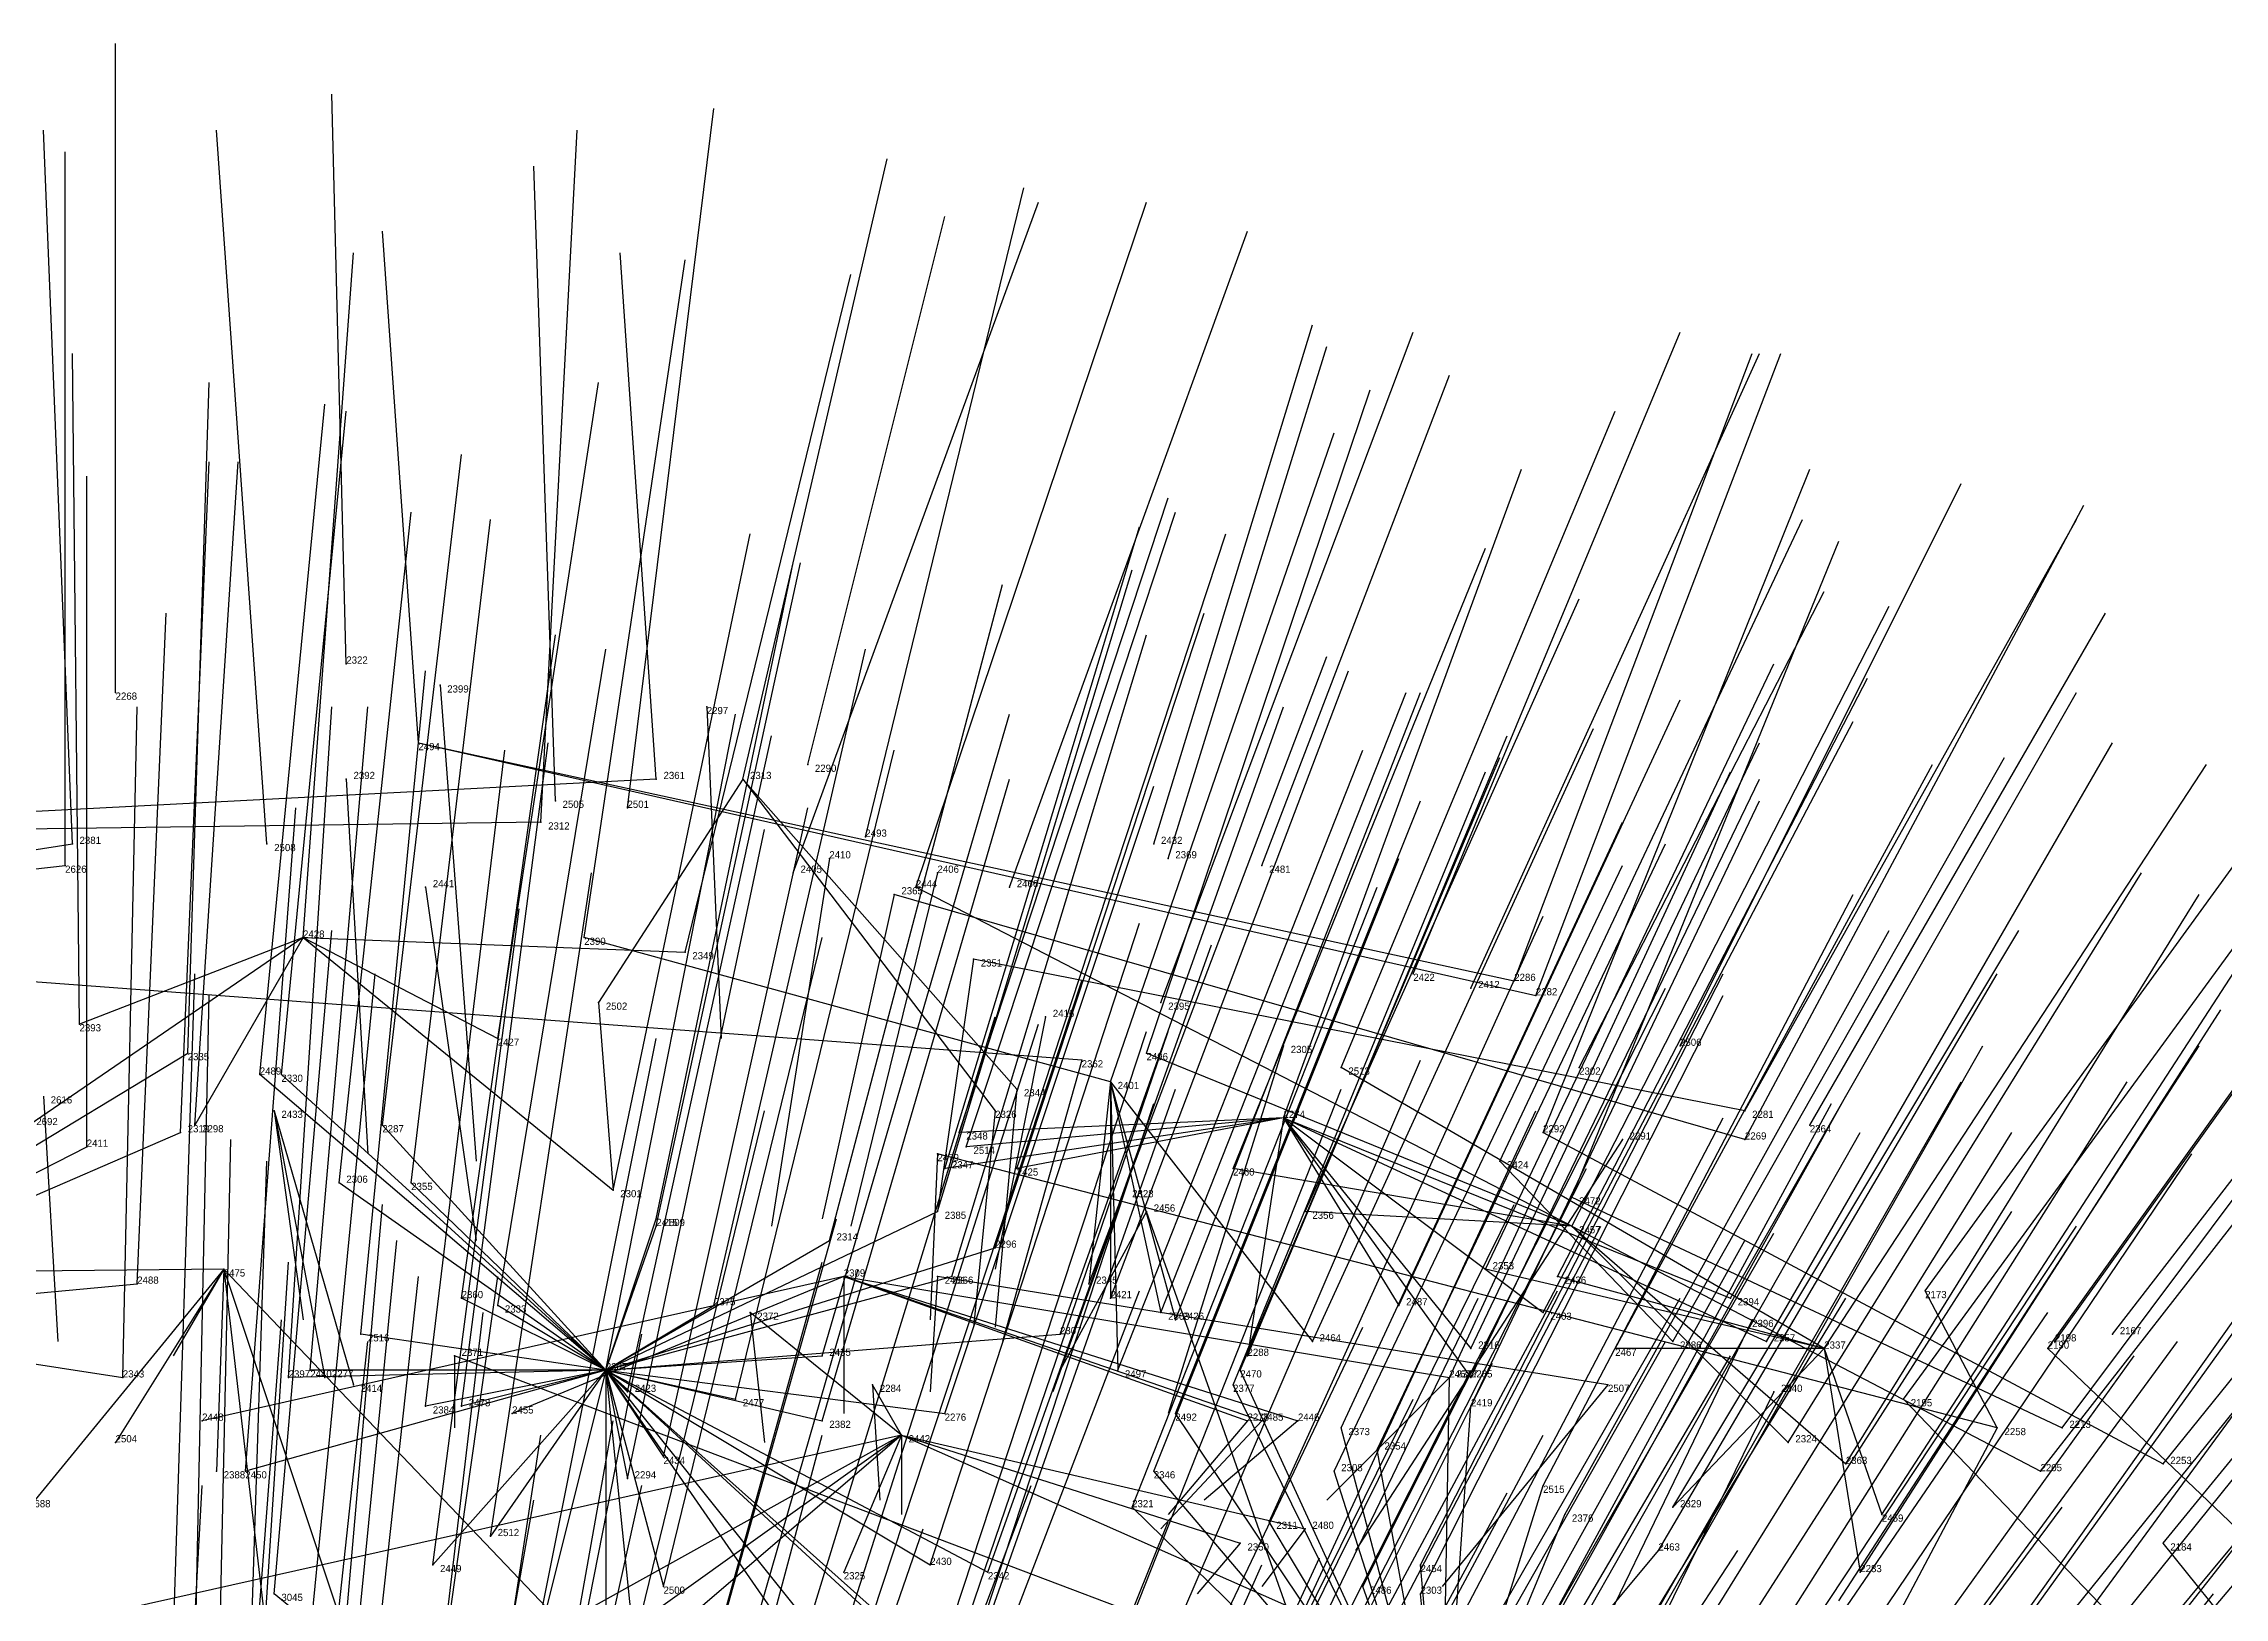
# Model space of a CAD drawing. Extents: x -0.5 to 0.59, y -0.5 to 0.58.
# Drawn here: x 0.001 to 0.3035, y 0.3675 to 0.583 of the extents above; entities that cross this region are included whole.
import ezdxf

# ---------------------------------------------------------------- set-up
doc = ezdxf.new("R2010")
doc.units = 0
for name, color, linetype in [('Clients', 3, 'CONTINUOUS'), ('Facilities', 3, 'CONTINUOUS'), ('Facilities_lines', 3, 'CONTINUOUS'), ('Normals', 1, 'CONTINUOUS'), ('Source_points', 5, 'CONTINUOUS'), ('Text', 3, 'CONTINUOUS')]:
    doc.layers.add(name, color=color, linetype=linetype)

msp = doc.modelspace()

# ---------------------------------------------------------------- linework, layer by layer
at = {"layer": 'Clients', "color": 5}
for p in [(0.005, 0.472, -1.18), (0.004, 0.469, -1.173), (0.122, 0.466, -1.205), (0.119, 0.465, -1.25), (0.076, 0.459, -1.163), (0.09, 0.457, -1.164), (0.13, 0.456, -1.25), (0.205, 0.453, -1.243), (0.208, 0.451, -1.242), (0.078, 0.45, -1.25), (0.006, 0.447, -1.117), (0.064, 0.445, -1.123), (0.021, 0.443, -1.108), (0.154, 0.443, -1.171), (0.031, 0.44, -1.103), (0.034, 0.44, -1.103), (0.181, 0.441, -1.192), (0.136, 0.438, -1.25), (0.022, 0.433, -1.084), (0.048, 0.433, -1.089), (0.133, 0.435, -1.25), (0.007, 0.43, -1.076), (0.02, 0.432, -1.081), (0.128, 0.432, -1.126), (0.129, 0.43, -1.122), (0.125, 0.429, -1.25), (0.126, 0.427, -1.114), (0.136, 0.427, -1.12), (0.166, 0.427, -1.145), (0.042, 0.425, -1.069), (0.052, 0.425, -1.069), (0.08, 0.424, -1.078), (0.125, 0.421, -1.097), (0.154, 0.421, -1.25), (0.176, 0.421, -1.14), (0.086, 0.42, -1.071), (0.086, 0.419, -1.07), (0.11, 0.417, -1.08), (0.133, 0.416, -1.092), (0.125, 0.412, -1.25), (0.127, 0.412, -1.077), (0.201, 0.413, -1.149), (0.211, 0.412, -1.158), (0.014, 0.411, -1.029), (0.059, 0.409, -1.033), (0.146, 0.411, -1.091), (0.149, 0.409, -1.089), (0.235, 0.409, -1.18), (0.262, 0.41, -1.215), (0.064, 0.408, -1.032), (0.094, 0.408, -1.048), (0.099, 0.407, -1.25), (0.156, 0.407, -1.09), (0.158, 0.406, -1.09), (0.189, 0.408, -1.125), (0.209, 0.407, -1.143), (0.045, 0.404, -1.016), (0.142, 0.404, -1.07), (0.177, 0.403, -1.101), (0.227, 0.403, -1.156), (0.24, 0.403, -1.173), (0.058, 0.401, -1.25), (0.109, 0.401, -1.04), (0.168, 0.401, -1.087), (0.199, 0.402, -1.122), (0.219, 0.402, -1.144), (0.279, 0.402, -1.223), (0.012, 0.398, -0.997), (0.035, 0.398, -0.999), (0.038, 0.399, -1.002), (0.04, 0.398, -1.25), (0.044, 0.397, -1.25), (0.116, 0.397, -1.25), (0.15, 0.399, -1.065), (0.166, 0.397, -1.075), (0.167, 0.399, -1.08), (0.196, 0.398, -1.25), (0.196, 0.398, -1.109), (0.199, 0.398, -1.112), (0.054, 0.394, -0.994), (0.059, 0.394, -0.997), (0.082, 0.396, -1.011), (0.097, 0.395, -1.017), (0.199, 0.394, -1.103), (0.259, 0.395, -1.18), (0.023, 0.392, -1.25), (0.066, 0.393, -1.25), (0.109, 0.392, -1.017), (0.126, 0.393, -1.031), (0.158, 0.393, -1.058), (0.168, 0.392, -1.25), (0.17, 0.392, -1.25), (0.175, 0.392, -1.25), (0.181, 0.391, -1.077), (0.281, 0.391, -1.205), (0.011, 0.389, -1.25), (0.186, 0.388, -1.077), (0.243, 0.389, -1.147), (0.025, 0.385, -1.25), (0.029, 0.385, -0.964), (0.087, 0.387, -0.99), (0.155, 0.385, -1.036), (0.18, 0.385, -1.063), (0.251, 0.386, -1.152), (0.278, 0.385, -1.187), (0.295, 0.386, -1.216), (0.082, 0.384, -0.982), (0.209, 0.383, -1.089), (0.152, 0.38, -1.023), (0.212, 0.379, -1.085), (0.227, 0.38, -1.107), (0.256, 0.379, -1.142), (0.063, 0.376, -0.954), (0.171, 0.378, -1.036), (0.176, 0.377, -1.25), (0.167, 0.375, -1.25), (0.225, 0.374, -1.091), (0.295, 0.375, -1.193), (0.055, 0.372, -0.939), (0.112, 0.371, -1.25), (0.124, 0.372, -0.981), (0.132, 0.371, -0.983), (0.192, 0.372, -1.046), (0.253, 0.371, -1.123), (0.033, 0.368, -0.923), (0.087, 0.369, -0.947), (0.184, 0.369, -1.03), (0.192, 0.368, -1.038)]:
    msp.add_point(p, dxfattribs=at)
at = {"layer": 'Facilities', "color": 3}
for p in [(0.043, 0.497, -1.25), (0.056, 0.494, -1.25), (0.011, 0.493, -1.233), (0.093, 0.491, -1.25), (0.053, 0.486, -1.222), (0.043, 0.481, -1.25), (0.086, 0.481, -1.222), (0.098, 0.481, -1.228), (0.107, 0.483, -1.237), (0.072, 0.478, -1.208), (0.07, 0.475, -1.2), (0.082, 0.477, -1.21), (0.032, 0.472, -1.182), (0.115, 0.473, -1.218), (0.155, 0.472, -1.242), (0.11, 0.47, -1.25), (0.157, 0.47, -1.24), (0.17, 0.469, -1.247), (0.054, 0.466, -1.25), (0.105, 0.468, -1.199), (0.125, 0.468, -1.25), (0.135, 0.466, -1.214), (0.037, 0.459, -1.151), (0.191, 0.454, -1.231), (0.199, 0.452, -1.236), (0.14, 0.448, -1.25), (0.156, 0.45, -1.191), (0.145, 0.442, -1.25), (0.173, 0.444, -1.25), (0.228, 0.444, -1.248), (0.149, 0.439, -1.158), (0.214, 0.441, -1.25), (0.033, 0.435, -1.25), (0.173, 0.434, -1.169), (0.237, 0.435, -1.238), (0.246, 0.433, -1.25), (0.209, 0.432, -1.2), (0.22, 0.431, -1.25), (0.237, 0.431, -1.23), (0.203, 0.428, -1.184), (0.151, 0.424, -1.25), (0.213, 0.423, -1.183), (0.213, 0.419, -1.175), (0.026, 0.413, -1.25), (0.112, 0.412, -1.25), (0.238, 0.406, -1.25), (0.28, 0.403, -1.25), (0.288, 0.404, -1.241), (0.248, 0.402, -1.181), (0.079, 0.399, -1.017), (0.218, 0.397, -1.25), (0.241, 0.396, -1.25), (0.272, 0.391, -1.25), (0.12, 0.39, -1.25)]:
    msp.add_point(p, dxfattribs=at)
at = {"layer": 'Facilities_lines', "color": 3}
for p, q in [((0.053, 0.486, -1.222), (0.208, 0.451, -1.242)), ((0.053, 0.486, -1.222), (0.205, 0.453, -1.243)), ((0.086, 0.481, -1.222), (-0.086, 0.472, -1.198)), ((0.098, 0.481, -1.228), (0.078, 0.45, -1.25)), ((0.098, 0.481, -1.228), (0.133, 0.435, -1.25)), ((0.098, 0.481, -1.228), (0.136, 0.438, -1.25)), ((0.07, 0.475, -1.2), (-0.079, 0.473, -1.2)), ((-0.067, 0.461, -1.164), (0.005, 0.472, -1.18)), ((-0.067, 0.461, -1.164), (0.004, 0.469, -1.173)), ((0.213, 0.419, -1.175), (0.122, 0.466, -1.205)), ((0.237, 0.431, -1.23), (0.119, 0.465, -1.25)), ((0.037, 0.459, -1.151), (-0.001, 0.433, -1.084)), ((0.037, 0.459, -1.151), (0.006, 0.447, -1.117)), ((0.037, 0.459, -1.151), (0.022, 0.433, -1.084)), ((0.037, 0.459, -1.151), (0.09, 0.457, -1.164)), ((0.037, 0.459, -1.151), (0.08, 0.424, -1.078)), ((0.037, 0.459, -1.151), (0.064, 0.445, -1.123)), ((0.149, 0.439, -1.158), (0.076, 0.459, -1.163)), ((0.145, 0.442, -1.25), (-0.042, 0.456, -1.25)), ((0.237, 0.435, -1.238), (0.13, 0.456, -1.25)), ((-0.04, 0.406, -1.02), (0.021, 0.443, -1.108)), ((0.213, 0.419, -1.175), (0.154, 0.443, -1.171)), ((0.079, 0.399, -1.017), (0.031, 0.44, -1.103)), ((0.079, 0.399, -1.017), (0.034, 0.44, -1.103)), ((0.149, 0.439, -1.158), (0.146, 0.411, -1.091)), ((0.149, 0.439, -1.158), (0.149, 0.409, -1.089)), ((0.149, 0.439, -1.158), (0.158, 0.406, -1.09)), ((0.149, 0.439, -1.158), (0.177, 0.403, -1.101)), ((0.149, 0.439, -1.158), (0.15, 0.399, -1.065)), ((0.149, 0.439, -1.158), (0.156, 0.407, -1.09)), ((0.248, 0.402, -1.181), (0.181, 0.441, -1.192)), ((0.033, 0.435, -1.25), (0.04, 0.398, -1.25)), ((0.033, 0.435, -1.25), (0.044, 0.397, -1.25)), ((0.079, 0.399, -1.017), (0.048, 0.433, -1.089)), ((0.173, 0.434, -1.169), (0.126, 0.427, -1.114)), ((0.173, 0.434, -1.169), (0.128, 0.432, -1.126)), ((0.173, 0.434, -1.169), (0.129, 0.43, -1.122)), ((0.173, 0.434, -1.169), (0.136, 0.427, -1.12)), ((0.173, 0.434, -1.169), (0.168, 0.401, -1.087)), ((0.173, 0.434, -1.169), (0.199, 0.398, -1.112)), ((0.173, 0.434, -1.169), (0.199, 0.402, -1.122)), ((0.173, 0.434, -1.169), (0.24, 0.403, -1.173)), ((0.173, 0.434, -1.169), (0.235, 0.409, -1.18)), ((0.173, 0.434, -1.169), (0.209, 0.407, -1.143)), ((0.173, 0.434, -1.169), (0.189, 0.408, -1.125)), ((-0.04, 0.406, -1.02), (0.02, 0.432, -1.081)), ((-0.04, 0.406, -1.02), (0.007, 0.43, -1.076)), ((0.209, 0.432, -1.2), (0.295, 0.386, -1.216)), ((0.272, 0.391, -1.25), (0.125, 0.429, -1.25)), ((0.213, 0.419, -1.175), (0.166, 0.427, -1.145)), ((0.203, 0.428, -1.184), (0.227, 0.403, -1.156)), ((0.079, 0.399, -1.017), (0.042, 0.425, -1.069)), ((0.079, 0.399, -1.017), (0.052, 0.425, -1.069)), ((0.079, 0.399, -1.017), (0.125, 0.421, -1.097)), ((0.177, 0.356, -1.25), (0.154, 0.421, -1.25)), ((0.213, 0.419, -1.175), (0.176, 0.421, -1.14)), ((0.213, 0.423, -1.183), (0.281, 0.391, -1.205)), ((0.079, 0.399, -1.017), (0.086, 0.42, -1.071)), ((0.079, 0.399, -1.017), (0.086, 0.419, -1.07)), ((0.213, 0.419, -1.175), (0.243, 0.389, -1.147)), ((0.213, 0.419, -1.175), (0.251, 0.386, -1.152)), ((0.213, 0.419, -1.175), (0.278, 0.385, -1.187)), ((0.079, 0.399, -1.017), (0.11, 0.417, -1.08)), ((0.079, 0.399, -1.017), (0.133, 0.416, -1.092)), ((0.026, 0.413, -1.25), (-0.08, 0.412, -1.25)), ((0.026, 0.413, -1.25), (-0.001, 0.38, -1.25)), ((0.026, 0.413, -1.25), (0.011, 0.389, -1.25)), ((0.112, 0.412, -1.25), (0.023, 0.392, -1.25)), ((0.026, 0.413, -1.25), (0.025, 0.385, -1.25)), ((0.026, 0.413, -1.25), (0.089, 0.347, -1.25)), ((0.026, 0.413, -1.25), (0.046, 0.353, -1.25)), ((0.026, 0.413, -1.25), (0.035, 0.336, -1.25)), ((0.026, 0.413, -1.25), (0.053, 0.332, -1.25)), ((0.112, 0.412, -1.25), (0.066, 0.393, -1.25)), ((0.079, 0.399, -1.017), (0.127, 0.412, -1.077)), ((0.112, 0.412, -1.25), (0.168, 0.392, -1.25)), ((0.112, 0.412, -1.25), (0.196, 0.398, -1.25)), ((0.112, 0.412, -1.25), (0.175, 0.392, -1.25)), ((0.112, 0.412, -1.25), (0.17, 0.392, -1.25)), ((0.218, 0.397, -1.25), (0.125, 0.412, -1.25)), ((0.248, 0.402, -1.181), (0.201, 0.413, -1.149)), ((0.248, 0.402, -1.181), (0.211, 0.412, -1.158)), ((-0.04, 0.406, -1.02), (0.014, 0.411, -1.029)), ((0.079, 0.399, -1.017), (0.059, 0.409, -1.033)), ((0.272, 0.391, -1.25), (0.262, 0.41, -1.215)), ((-0.04, 0.406, -1.02), (0.012, 0.398, -0.997)), ((0.079, 0.399, -1.017), (0.064, 0.408, -1.032)), ((0.079, 0.399, -1.017), (0.094, 0.408, -1.048)), ((0.12, 0.39, -1.25), (0.099, 0.407, -1.25)), ((0.079, 0.399, -1.017), (0.045, 0.404, -1.016)), ((0.079, 0.399, -1.017), (0.142, 0.404, -1.07)), ((0.177, 0.356, -1.25), (0.058, 0.401, -1.25)), ((0.079, 0.399, -1.017), (0.109, 0.401, -1.04)), ((0.248, 0.402, -1.181), (0.219, 0.402, -1.144)), ((0.248, 0.402, -1.181), (0.227, 0.38, -1.107)), ((0.248, 0.402, -1.181), (0.253, 0.371, -1.123)), ((0.248, 0.402, -1.181), (0.256, 0.379, -1.142)), ((0.363, 0.322, -1.25), (0.279, 0.402, -1.223)), ((0.079, 0.399, -1.017), (0.029, 0.385, -0.964)), ((0.079, 0.399, -1.017), (0.035, 0.398, -0.999)), ((0.079, 0.399, -1.017), (0.038, 0.399, -1.002)), ((0.079, 0.399, -1.017), (0.054, 0.394, -0.994)), ((0.079, 0.399, -1.017), (0.055, 0.372, -0.939)), ((0.079, 0.399, -1.017), (0.059, 0.394, -0.997)), ((0.079, 0.399, -1.017), (0.063, 0.376, -0.954)), ((0.079, 0.399, -1.017), (0.068, 0.355, -0.903)), ((0.079, 0.399, -1.017), (0.126, 0.393, -1.031)), ((0.079, 0.399, -1.017), (0.116, 0.365, -0.957)), ((0.079, 0.399, -1.017), (0.132, 0.371, -0.983)), ((0.079, 0.399, -1.017), (0.109, 0.392, -1.017)), ((0.079, 0.399, -1.017), (0.082, 0.384, -0.982)), ((0.079, 0.399, -1.017), (0.125, 0.358, -0.948)), ((0.079, 0.399, -1.017), (0.082, 0.396, -1.011)), ((0.079, 0.399, -1.017), (0.124, 0.372, -0.981)), ((0.079, 0.399, -1.017), (0.087, 0.387, -0.99)), ((0.079, 0.399, -1.017), (0.111, 0.359, -0.939)), ((0.079, 0.399, -1.017), (0.097, 0.395, -1.017)), ((0.079, 0.399, -1.017), (0.106, 0.36, -0.939)), ((0.079, 0.399, -1.017), (0.087, 0.369, -0.947)), ((0.079, 0.399, -1.017), (0.086, 0.331, -0.854)), ((0.079, 0.399, -1.017), (0.079, 0.345, -0.886)), ((0.12, 0.39, -1.25), (0.116, 0.397, -1.25)), ((0.195, 0.338, -0.976), (0.166, 0.397, -1.075)), ((0.195, 0.338, -0.976), (0.167, 0.399, -1.08)), ((0.195, 0.338, -0.976), (0.196, 0.398, -1.109)), ((0.195, 0.338, -0.976), (0.199, 0.394, -1.103)), ((0.307, 0.345, -1.153), (0.259, 0.395, -1.18)), ((0.195, 0.338, -0.976), (0.158, 0.393, -1.058)), ((0.195, 0.338, -0.976), (0.181, 0.391, -1.077)), ((0.12, 0.39, -1.25), (0.004, 0.364, -1.25)), ((0.12, 0.39, -1.25), (0.075, 0.365, -1.25)), ((0.12, 0.39, -1.25), (0.085, 0.36, -1.25)), ((0.12, 0.39, -1.25), (0.085, 0.365, -1.25)), ((0.12, 0.39, -1.25), (0.112, 0.371, -1.25)), ((0.12, 0.39, -1.25), (0.167, 0.375, -1.25)), ((0.12, 0.39, -1.25), (0.206, 0.352, -1.25)), ((0.12, 0.39, -1.25), (0.176, 0.377, -1.25)), ((0.195, 0.338, -0.976), (0.186, 0.388, -1.077)), ((0.195, 0.338, -0.976), (0.155, 0.385, -1.036)), ((0.195, 0.338, -0.976), (0.18, 0.385, -1.063)), ((0.195, 0.338, -0.976), (0.209, 0.383, -1.089)), ((0.195, 0.338, -0.976), (0.152, 0.38, -1.023)), ((0.195, 0.338, -0.976), (0.212, 0.379, -1.085)), ((0.195, 0.338, -0.976), (0.171, 0.378, -1.036)), ((0.195, 0.338, -0.976), (0.225, 0.374, -1.091)), ((0.341, 0.318, -1.165), (0.295, 0.375, -1.193)), ((0.195, 0.338, -0.976), (0.192, 0.372, -1.046)), ((0.088, 0.323, -0.837), (0.033, 0.368, -0.923)), ((0.195, 0.338, -0.976), (0.184, 0.369, -1.03)), ((0.195, 0.338, -0.976), (0.192, 0.368, -1.038))]:
    msp.add_line(p, q, dxfattribs=at)
at = {"layer": 'Normals', "color": 1}
for p, q in [((0.011, 0.493, -1.233), (0.011, 0.583, -1.277)), ((0.043, 0.497, -1.25), (0.041, 0.576, -1.311)), ((0.082, 0.477, -1.21), (0.094, 0.574, -1.233)), ((0.005, 0.472, -1.18), (0.001, 0.571, -1.168)), ((0.032, 0.472, -1.182), (0.025, 0.571, -1.175)), ((0.07, 0.475, -1.2), (0.075, 0.571, -1.227)), ((0.004, 0.469, -1.173), (0.004, 0.568, -1.159)), ((0.072, 0.478, -1.208), (0.069, 0.566, -1.254)), ((0.098, 0.481, -1.228), (0.118, 0.567, -1.274)), ((0.115, 0.473, -1.218), (0.137, 0.563, -1.256)), ((0.105, 0.468, -1.199), (0.139, 0.561, -1.189)), ((0.122, 0.466, -1.205), (0.154, 0.561, -1.203)), ((0.053, 0.486, -1.222), (0.048, 0.557, -1.292)), ((0.107, 0.483, -1.237), (0.126, 0.559, -1.299)), ((0.135, 0.466, -1.214), (0.168, 0.557, -1.239)), ((0.037, 0.459, -1.151), (0.044, 0.554, -1.119)), ((0.086, 0.481, -1.222), (0.081, 0.554, -1.291)), ((0.076, 0.459, -1.163), (0.09, 0.553, -1.132)), ((0.09, 0.457, -1.164), (0.113, 0.551, -1.138)), ((0.155, 0.472, -1.242), (0.177, 0.544, -1.308)), ((0.156, 0.45, -1.191), (0.191, 0.543, -1.179)), ((0.191, 0.454, -1.231), (0.228, 0.543, -1.254)), ((0.006, 0.447, -1.117), (0.005, 0.54, -1.08)), ((0.157, 0.47, -1.24), (0.179, 0.541, -1.307)), ((0.199, 0.452, -1.236), (0.239, 0.54, -1.263)), ((0.205, 0.453, -1.243), (0.238, 0.54, -1.281)), ((0.208, 0.451, -1.242), (0.242, 0.54, -1.272)), ((0.021, 0.443, -1.108), (0.024, 0.536, -1.071)), ((0.064, 0.445, -1.123), (0.078, 0.536, -1.086)), ((0.17, 0.469, -1.247), (0.196, 0.537, -1.316)), ((0.031, 0.44, -1.103), (0.04, 0.533, -1.066)), ((0.154, 0.443, -1.171), (0.185, 0.535, -1.148)), ((0.034, 0.44, -1.103), (0.043, 0.532, -1.066)), ((0.181, 0.441, -1.192), (0.219, 0.532, -1.18)), ((0.149, 0.439, -1.158), (0.18, 0.529, -1.129)), ((0.02, 0.432, -1.081), (0.024, 0.525, -1.044)), ((0.022, 0.433, -1.084), (0.028, 0.525, -1.046)), ((0.048, 0.433, -1.089), (0.059, 0.526, -1.053)), ((0.173, 0.434, -1.169), (0.206, 0.524, -1.139)), ((0.209, 0.432, -1.2), (0.246, 0.524, -1.188)), ((0.007, 0.43, -1.076), (0.007, 0.523, -1.039)), ((0.228, 0.444, -1.248), (0.267, 0.522, -1.297)), ((0.042, 0.425, -1.069), (0.052, 0.518, -1.032)), ((0.128, 0.432, -1.126), (0.157, 0.52, -1.089)), ((0.129, 0.43, -1.122), (0.158, 0.518, -1.085)), ((0.237, 0.431, -1.23), (0.284, 0.519, -1.241)), ((0.052, 0.425, -1.069), (0.063, 0.517, -1.033)), ((0.08, 0.424, -1.078), (0.099, 0.515, -1.042)), ((0.126, 0.427, -1.114), (0.153, 0.516, -1.077)), ((0.136, 0.427, -1.12), (0.165, 0.515, -1.083)), ((0.203, 0.428, -1.184), (0.245, 0.517, -1.166)), ((0.237, 0.435, -1.238), (0.283, 0.517, -1.273)), ((0.166, 0.427, -1.145), (0.201, 0.513, -1.109)), ((0.213, 0.423, -1.183), (0.25, 0.514, -1.165)), ((0.086, 0.42, -1.071), (0.105, 0.511, -1.036)), ((0.086, 0.419, -1.07), (0.106, 0.511, -1.035)), ((0.125, 0.421, -1.097), (0.152, 0.51, -1.06)), ((0.11, 0.417, -1.08), (0.134, 0.508, -1.043)), ((0.176, 0.421, -1.14), (0.214, 0.506, -1.104)), ((0.214, 0.441, -1.25), (0.248, 0.507, -1.317)), ((0.014, 0.411, -1.029), (0.018, 0.504, -0.991)), ((0.133, 0.416, -1.092), (0.162, 0.504, -1.055)), ((0.213, 0.419, -1.175), (0.257, 0.505, -1.149)), ((0.246, 0.433, -1.25), (0.287, 0.504, -1.306)), ((0.059, 0.409, -1.033), (0.072, 0.501, -0.996)), ((0.127, 0.412, -1.077), (0.154, 0.501, -1.04)), ((0.064, 0.408, -1.032), (0.079, 0.499, -0.995)), ((0.094, 0.408, -1.048), (0.115, 0.499, -1.011)), ((0.146, 0.411, -1.091), (0.179, 0.498, -1.053)), ((0.201, 0.413, -1.149), (0.241, 0.497, -1.113)), ((0.045, 0.404, -1.016), (0.054, 0.496, -0.978)), ((0.056, 0.494, -1.25), (0.061, 0.428, -1.174)), ((0.149, 0.409, -1.089), (0.182, 0.496, -1.051)), ((0.211, 0.412, -1.158), (0.254, 0.495, -1.121)), ((0.012, 0.398, -0.997), (0.014, 0.491, -0.958)), ((0.035, 0.398, -0.999), (0.041, 0.491, -0.962)), ((0.038, 0.399, -1.002), (0.046, 0.491, -0.964)), ((0.093, 0.491, -1.25), (0.095, 0.445, -1.161)), ((0.142, 0.404, -1.07), (0.173, 0.491, -1.032)), ((0.156, 0.407, -1.09), (0.19, 0.493, -1.052)), ((0.158, 0.406, -1.09), (0.192, 0.493, -1.053)), ((0.189, 0.408, -1.125), (0.228, 0.492, -1.088)), ((0.235, 0.409, -1.18), (0.283, 0.493, -1.152)), ((0.079, 0.399, -1.017), (0.097, 0.49, -0.98)), ((0.109, 0.401, -1.04), (0.135, 0.49, -1.001)), ((0.177, 0.403, -1.101), (0.216, 0.488, -1.064)), ((0.209, 0.407, -1.143), (0.252, 0.489, -1.106)), ((0.262, 0.41, -1.215), (0.32, 0.49, -1.202)), ((0.054, 0.394, -0.994), (0.065, 0.485, -0.955)), ((0.059, 0.394, -0.997), (0.071, 0.486, -0.959)), ((0.082, 0.396, -1.011), (0.102, 0.487, -0.974)), ((0.097, 0.395, -1.017), (0.119, 0.485, -0.98)), ((0.15, 0.399, -1.065), (0.184, 0.485, -1.027)), ((0.167, 0.399, -1.08), (0.203, 0.484, -1.042)), ((0.168, 0.401, -1.087), (0.204, 0.487, -1.049)), ((0.199, 0.402, -1.122), (0.239, 0.486, -1.085)), ((0.227, 0.403, -1.156), (0.273, 0.484, -1.119)), ((0.24, 0.403, -1.173), (0.288, 0.486, -1.144)), ((0.28, 0.403, -1.25), (0.338, 0.484, -1.254)), ((0.043, 0.481, -1.25), (0.046, 0.429, -1.165)), ((0.109, 0.392, -1.017), (0.135, 0.481, -0.979)), ((0.166, 0.397, -1.075), (0.201, 0.482, -1.037)), ((0.196, 0.398, -1.109), (0.235, 0.482, -1.072)), ((0.199, 0.398, -1.112), (0.239, 0.481, -1.075)), ((0.219, 0.402, -1.144), (0.263, 0.483, -1.107)), ((0.248, 0.402, -1.181), (0.301, 0.483, -1.155)), ((0.279, 0.402, -1.223), (0.337, 0.483, -1.212)), ((0.288, 0.404, -1.241), (0.349, 0.483, -1.241)), ((0.126, 0.393, -1.031), (0.155, 0.48, -0.993)), ((0.158, 0.393, -1.058), (0.192, 0.478, -1.019)), ((0.199, 0.394, -1.103), (0.239, 0.478, -1.066)), ((0.029, 0.385, -0.964), (0.036, 0.477, -0.926)), ((0.087, 0.387, -0.99), (0.107, 0.477, -0.953)), ((0.181, 0.391, -1.077), (0.22, 0.475, -1.039)), ((0.082, 0.384, -0.982), (0.101, 0.474, -0.944)), ((0.186, 0.388, -1.077), (0.226, 0.472, -1.039)), ((0.259, 0.395, -1.18), (0.316, 0.473, -1.156)), ((0.11, 0.47, -1.25), (0.102, 0.419, -1.164)), ((0.155, 0.385, -1.036), (0.189, 0.47, -0.998)), ((0.18, 0.385, -1.063), (0.22, 0.469, -1.026)), ((0.281, 0.391, -1.205), (0.34, 0.47, -1.187)), ((0.054, 0.466, -1.25), (0.061, 0.417, -1.163)), ((0.063, 0.376, -0.954), (0.077, 0.468, -0.915)), ((0.125, 0.468, -1.25), (0.113, 0.419, -1.164)), ((0.152, 0.38, -1.023), (0.186, 0.466, -0.985)), ((0.243, 0.389, -1.147), (0.292, 0.468, -1.11)), ((0.055, 0.372, -0.939), (0.067, 0.463, -0.901)), ((0.119, 0.465, -1.25), (0.109, 0.42, -1.161)), ((0.209, 0.383, -1.089), (0.252, 0.465, -1.052)), ((0.251, 0.386, -1.152), (0.3, 0.465, -1.114)), ((0.295, 0.386, -1.216), (0.357, 0.463, -1.201)), ((0.033, 0.368, -0.923), (0.041, 0.46, -0.885)), ((0.124, 0.372, -0.981), (0.153, 0.461, -0.945)), ((0.171, 0.378, -1.036), (0.209, 0.462, -0.999)), ((0.212, 0.379, -1.085), (0.257, 0.46, -1.048)), ((0.227, 0.38, -1.107), (0.275, 0.46, -1.069)), ((0.278, 0.385, -1.187), (0.338, 0.462, -1.165)), ((0.087, 0.369, -0.947), (0.109, 0.459, -0.909)), ((0.132, 0.371, -0.983), (0.163, 0.458, -0.946)), ((0.019, 0.361, -0.903), (0.022, 0.454, -0.866)), ((0.038, 0.362, -0.909), (0.047, 0.454, -0.872)), ((0.13, 0.456, -1.25), (0.125, 0.421, -1.156)), ((0.192, 0.372, -1.046), (0.234, 0.454, -1.008)), ((0.225, 0.374, -1.091), (0.272, 0.454, -1.054)), ((0.256, 0.379, -1.142), (0.306, 0.456, -1.104)), ((0.022, 0.358, -0.897), (0.024, 0.451, -0.861)), ((0.116, 0.365, -0.957), (0.145, 0.453, -0.919)), ((0.184, 0.369, -1.03), (0.226, 0.452, -0.993)), ((0.192, 0.368, -1.038), (0.234, 0.451, -1.001)), ((0.295, 0.375, -1.193), (0.357, 0.451, -1.175)), ((0.078, 0.45, -1.25), (0.08, 0.424, -1.153)), ((0.106, 0.36, -0.939), (0.133, 0.448, -0.9)), ((0.14, 0.448, -1.25), (0.133, 0.413, -1.157)), ((0.253, 0.371, -1.123), (0.303, 0.449, -1.085)), ((0.068, 0.355, -0.903), (0.086, 0.445, -0.865)), ((0.111, 0.359, -0.939), (0.139, 0.447, -0.9)), ((0.125, 0.358, -0.948), (0.154, 0.446, -0.911)), ((0.127, 0.358, -0.951), (0.157, 0.446, -0.913)), ((0.145, 0.442, -1.25), (0.134, 0.403, -1.159)), ((0.155, 0.356, -0.972), (0.192, 0.442, -0.935)), ((0.173, 0.444, -1.25), (0.157, 0.393, -1.166)), ((0.224, 0.363, -1.066), (0.27, 0.444, -1.029)), ((0.25, 0.367, -1.109), (0.3, 0.444, -1.072)), ((0.221, 0.359, -1.053), (0.267, 0.439, -1.017)), ((0.24, 0.36, -1.082), (0.29, 0.439, -1.046)), ((0.001, 0.437, -1.25), (0.003, 0.403, -1.156)), ((0.126, 0.348, -0.926), (0.155, 0.436, -0.888)), ((0.127, 0.35, -0.932), (0.158, 0.438, -0.895)), ((0.136, 0.438, -1.25), (0.133, 0.405, -1.155)), ((0.147, 0.352, -0.953), (0.181, 0.438, -0.916)), ((0.205, 0.355, -1.024), (0.249, 0.436, -0.987)), ((0.206, 0.356, -1.028), (0.251, 0.437, -0.991)), ((0.033, 0.435, -1.25), (0.037, 0.406, -1.154)), ((0.079, 0.345, -0.886), (0.101, 0.435, -0.848)), ((0.133, 0.435, -1.25), (0.13, 0.405, -1.155)), ((0.169, 0.351, -0.973), (0.208, 0.435, -0.937)), ((0.191, 0.352, -1.002), (0.234, 0.434, -0.965)), ((0.27, 0.357, -1.12), (0.324, 0.433, -1.083)), ((0.292, 0.358, -1.155), (0.351, 0.433, -1.125)), ((0.025, 0.339, -0.849), (0.027, 0.431, -0.812)), ((0.22, 0.431, -1.25), (0.183, 0.374, -1.177)), ((0.207, 0.351, -1.019), (0.253, 0.432, -0.982)), ((0.225, 0.353, -1.047), (0.274, 0.432, -1.01)), ((0.27, 0.356, -1.117), (0.324, 0.431, -1.079)), ((0.277, 0.355, -1.126), (0.332, 0.43, -1.089)), ((0.029, 0.336, -0.843), (0.032, 0.428, -0.805)), ((0.125, 0.429, -1.25), (0.124, 0.406, -1.153)), ((0.173, 0.344, -0.962), (0.215, 0.427, -0.925)), ((0.247, 0.352, -1.075), (0.299, 0.429, -1.037)), ((0.151, 0.424, -1.25), (0.141, 0.396, -1.155)), ((0.04, 0.33, -0.831), (0.048, 0.422, -0.792)), ((0.154, 0.421, -1.25), (0.142, 0.399, -1.153)), ((0.164, 0.339, -0.94), (0.205, 0.422, -0.902)), ((0.224, 0.343, -1.024), (0.274, 0.421, -0.986)), ((0.086, 0.331, -0.854), (0.111, 0.42, -0.817)), ((0.174, 0.337, -0.948), (0.217, 0.419, -0.911)), ((0.195, 0.338, -0.976), (0.241, 0.418, -0.938)), ((0.232, 0.342, -1.033), (0.283, 0.419, -0.995)), ((0.041, 0.326, -0.82), (0.05, 0.417, -0.782)), ((0.192, 0.336, -0.968), (0.237, 0.417, -0.929)), ((0.026, 0.413, -1.25), (0.019, 0.401, -1.151)), ((0.029, 0.322, -0.808), (0.035, 0.414, -0.77)), ((0.043, 0.321, -0.809), (0.053, 0.412, -0.77)), ((0.051, 0.32, -0.811), (0.064, 0.412, -0.773)), ((0.084, 0.324, -0.837), (0.109, 0.414, -0.801)), ((0.088, 0.323, -0.837), (0.114, 0.413, -0.801)), ((0.112, 0.412, -1.25), (0.112, 0.393, -1.152)), ((0.125, 0.412, -1.25), (0.124, 0.396, -1.151)), ((0.12, 0.324, -0.864), (0.153, 0.41, -0.825)), ((0.16, 0.326, -0.907), (0.2, 0.409, -0.869)), ((0.167, 0.328, -0.92), (0.211, 0.41, -0.883)), ((0.182, 0.329, -0.939), (0.228, 0.409, -0.902)), ((0.203, 0.33, -0.969), (0.251, 0.409, -0.93)), ((0.275, 0.339, -1.091), (0.334, 0.41, -1.053)), ((0.28, 0.34, -1.102), (0.34, 0.411, -1.064)), ((0.027, 0.314, -0.787), (0.034, 0.406, -0.749)), ((0.051, 0.315, -0.799), (0.062, 0.407, -0.76)), ((0.099, 0.407, -1.25), (0.101, 0.389, -1.152)), ((0.238, 0.406, -1.25), (0.209, 0.346, -1.175)), ((0.227, 0.331, -1.002), (0.279, 0.407, -0.965)), ((0.036, 0.311, -0.784), (0.046, 0.403, -0.746)), ((0.066, 0.313, -0.799), (0.084, 0.404, -0.762)), ((0.144, 0.321, -0.88), (0.184, 0.405, -0.843)), ((0.18, 0.322, -0.922), (0.226, 0.403, -0.886)), ((0.242, 0.328, -1.02), (0.297, 0.403, -0.982)), ((0.058, 0.401, -1.25), (0.058, 0.391, -1.15)), ((0.161, 0.318, -0.891), (0.202, 0.4, -0.852)), ((0.188, 0.321, -0.929), (0.235, 0.401, -0.892)), ((0.237, 0.326, -1.007), (0.291, 0.401, -0.969)), ((0.253, 0.329, -1.037), (0.311, 0.401, -0.999)), ((0.04, 0.398, -1.25), (0.04, 0.398, -1.15)), ((0.044, 0.397, -1.25), (0.044, 0.397, -1.15)), ((0.116, 0.397, -1.25), (0.117, 0.381, -1.151)), ((0.157, 0.316, -0.882), (0.199, 0.399, -0.844)), ((0.196, 0.398, -1.25), (0.179, 0.381, -1.153)), ((0.218, 0.397, -1.25), (0.195, 0.369, -1.156)), ((0.15, 0.312, -0.866), (0.191, 0.395, -0.828)), ((0.241, 0.396, -1.25), (0.218, 0.349, -1.165)), ((0.023, 0.392, -1.25), (0.023, 0.392, -1.15)), ((0.064, 0.302, -0.772), (0.08, 0.392, -0.732)), ((0.066, 0.393, -1.25), (0.066, 0.393, -1.15)), ((0.17, 0.392, -1.25), (0.156, 0.377, -1.152)), ((0.168, 0.392, -1.25), (0.157, 0.379, -1.151)), ((0.175, 0.392, -1.25), (0.162, 0.381, -1.152)), ((0.272, 0.391, -1.25), (0.246, 0.342, -1.167)), ((0.011, 0.389, -1.25), (0.011, 0.389, -1.15)), ((0.056, 0.299, -0.76), (0.07, 0.39, -0.722)), ((0.085, 0.3, -0.779), (0.109, 0.39, -0.743)), ((0.12, 0.39, -1.25), (0.12, 0.379, -1.151)), ((0.165, 0.308, -0.874), (0.209, 0.39, -0.836)), ((0.25, 0.316, -1.007), (0.308, 0.388, -0.969)), ((0.025, 0.385, -1.25), (0.025, 0.385, -1.15)), ((0.018, 0.29, -0.728), (0.023, 0.383, -0.691)), ((0.064, 0.293, -0.75), (0.084, 0.383, -0.712)), ((0.105, 0.296, -0.785), (0.138, 0.383, -0.748)), ((0.16, 0.301, -0.852), (0.204, 0.382, -0.814)), ((0.053, 0.29, -0.738), (0.069, 0.381, -0.7)), ((0.226, 0.306, -0.95), (0.281, 0.38, -0.912)), ((0.093, 0.29, -0.761), (0.123, 0.377, -0.723)), ((0.122, 0.291, -0.789), (0.157, 0.378, -0.753)), ((0.176, 0.377, -1.25), (0.17, 0.369, -1.151)), ((0.139, 0.289, -0.803), (0.178, 0.373, -0.765)), ((0.167, 0.375, -1.25), (0.161, 0.368, -1.15)), ((0.185, 0.296, -0.873), (0.236, 0.374, -0.837)), ((0.112, 0.371, -1.25), (0.112, 0.371, -1.15)), ((0.132, 0.287, -0.79), (0.17, 0.372, -0.753)), ((0.244, 0.295, -0.958), (0.302, 0.368, -0.92))]:
    msp.add_line(p, q, dxfattribs=at)
at = {"layer": 'Source_points', "color": 5}
for p in [(0.043, 0.497, -1.25), (0.056, 0.494, -1.25), (0.011, 0.493, -1.233), (0.093, 0.491, -1.25), (0.053, 0.486, -1.222), (0.043, 0.481, -1.25), (0.086, 0.481, -1.222), (0.098, 0.481, -1.228), (0.107, 0.483, -1.237), (0.072, 0.478, -1.208), (0.07, 0.475, -1.2), (0.082, 0.477, -1.21), (0.005, 0.472, -1.18), (0.032, 0.472, -1.182), (0.115, 0.473, -1.218), (0.155, 0.472, -1.242), (0.004, 0.469, -1.173), (0.11, 0.47, -1.25), (0.157, 0.47, -1.24), (0.17, 0.469, -1.247), (0.054, 0.466, -1.25), (0.105, 0.468, -1.199), (0.122, 0.466, -1.205), (0.125, 0.468, -1.25), (0.135, 0.466, -1.214), (0.119, 0.465, -1.25), (0.037, 0.459, -1.151), (0.076, 0.459, -1.163), (0.09, 0.457, -1.164), (0.13, 0.456, -1.25), (0.191, 0.454, -1.231), (0.199, 0.452, -1.236), (0.205, 0.453, -1.243), (0.208, 0.451, -1.242), (0.078, 0.45, -1.25), (0.14, 0.448, -1.25), (0.156, 0.45, -1.191), (0.006, 0.447, -1.117), (0.064, 0.445, -1.123), (0.021, 0.443, -1.108), (0.145, 0.442, -1.25), (0.154, 0.443, -1.171), (0.173, 0.444, -1.25), (0.228, 0.444, -1.248), (0.031, 0.44, -1.103), (0.034, 0.44, -1.103), (0.149, 0.439, -1.158), (0.181, 0.441, -1.192), (0.214, 0.441, -1.25), (0.136, 0.438, -1.25), (0.022, 0.433, -1.084), (0.033, 0.435, -1.25), (0.048, 0.433, -1.089), (0.133, 0.435, -1.25), (0.173, 0.434, -1.169), (0.237, 0.435, -1.238), (0.246, 0.433, -1.25), (0.007, 0.43, -1.076), (0.02, 0.432, -1.081), (0.128, 0.432, -1.126), (0.129, 0.43, -1.122), (0.209, 0.432, -1.2), (0.22, 0.431, -1.25), (0.237, 0.431, -1.23), (0.125, 0.429, -1.25), (0.126, 0.427, -1.114), (0.136, 0.427, -1.12), (0.166, 0.427, -1.145), (0.203, 0.428, -1.184), (0.042, 0.425, -1.069), (0.052, 0.425, -1.069), (0.08, 0.424, -1.078), (0.151, 0.424, -1.25), (0.125, 0.421, -1.097), (0.154, 0.421, -1.25), (0.176, 0.421, -1.14), (0.213, 0.423, -1.183), (0.086, 0.42, -1.071), (0.086, 0.419, -1.07), (0.213, 0.419, -1.175), (0.11, 0.417, -1.08), (0.133, 0.416, -1.092), (0.026, 0.413, -1.25), (0.112, 0.412, -1.25), (0.125, 0.412, -1.25), (0.127, 0.412, -1.077), (0.201, 0.413, -1.149), (0.211, 0.412, -1.158), (0.014, 0.411, -1.029), (0.059, 0.409, -1.033), (0.146, 0.411, -1.091), (0.149, 0.409, -1.089), (0.235, 0.409, -1.18), (0.262, 0.41, -1.215), (0.064, 0.408, -1.032), (0.094, 0.408, -1.048), (0.099, 0.407, -1.25), (0.156, 0.407, -1.09), (0.158, 0.406, -1.09), (0.189, 0.408, -1.125), (0.209, 0.407, -1.143), (0.238, 0.406, -1.25), (0.045, 0.404, -1.016), (0.142, 0.404, -1.07), (0.177, 0.403, -1.101), (0.227, 0.403, -1.156), (0.24, 0.403, -1.173), (0.28, 0.403, -1.25), (0.288, 0.404, -1.241), (0.058, 0.401, -1.25), (0.109, 0.401, -1.04), (0.168, 0.401, -1.087), (0.199, 0.402, -1.122), (0.219, 0.402, -1.144), (0.248, 0.402, -1.181), (0.279, 0.402, -1.223), (0.012, 0.398, -0.997), (0.035, 0.398, -0.999), (0.038, 0.399, -1.002), (0.04, 0.398, -1.25), (0.044, 0.397, -1.25), (0.079, 0.399, -1.017), (0.116, 0.397, -1.25), (0.15, 0.399, -1.065), (0.166, 0.397, -1.075), (0.167, 0.399, -1.08), (0.196, 0.398, -1.25), (0.196, 0.398, -1.109), (0.199, 0.398, -1.112), (0.218, 0.397, -1.25), (0.054, 0.394, -0.994), (0.059, 0.394, -0.997), (0.082, 0.396, -1.011), (0.097, 0.395, -1.017), (0.199, 0.394, -1.103), (0.241, 0.396, -1.25), (0.259, 0.395, -1.18), (0.023, 0.392, -1.25), (0.066, 0.393, -1.25), (0.109, 0.392, -1.017), (0.126, 0.393, -1.031), (0.158, 0.393, -1.058), (0.168, 0.392, -1.25), (0.17, 0.392, -1.25), (0.175, 0.392, -1.25), (0.181, 0.391, -1.077), (0.272, 0.391, -1.25), (0.281, 0.391, -1.205), (0.011, 0.389, -1.25), (0.12, 0.39, -1.25), (0.186, 0.388, -1.077), (0.243, 0.389, -1.147), (0.025, 0.385, -1.25), (0.029, 0.385, -0.964), (0.087, 0.387, -0.99), (0.155, 0.385, -1.036), (0.18, 0.385, -1.063), (0.251, 0.386, -1.152), (0.278, 0.385, -1.187), (0.295, 0.386, -1.216), (0.082, 0.384, -0.982), (0.209, 0.383, -1.089), (0.152, 0.38, -1.023), (0.212, 0.379, -1.085), (0.227, 0.38, -1.107), (0.256, 0.379, -1.142), (0.063, 0.376, -0.954), (0.171, 0.378, -1.036), (0.176, 0.377, -1.25), (0.167, 0.375, -1.25), (0.225, 0.374, -1.091), (0.295, 0.375, -1.193), (0.055, 0.372, -0.939), (0.112, 0.371, -1.25), (0.124, 0.372, -0.981), (0.132, 0.371, -0.983), (0.192, 0.372, -1.046), (0.253, 0.371, -1.123), (0.033, 0.368, -0.923), (0.087, 0.369, -0.947), (0.184, 0.369, -1.03), (0.192, 0.368, -1.038)]:
    msp.add_point(p, dxfattribs=at)

# ---------------------------------------------------------------- texts
at = {"layer": 'Text', "color": 3}
for s, p in [('2322', (0.043, 0.497, -1.25)), ('2399', (0.057, 0.493, -1.25)), ('2268', (0.011, 0.492, -1.233)), ('2297', (0.093, 0.49, -1.25)), ('2494', (0.053, 0.485, -1.222)), ('2392', (0.044, 0.481, -1.25)), ('2361', (0.087, 0.481, -1.222)), ('2313', (0.099, 0.481, -1.228)), ('2290', (0.108, 0.482, -1.237)), ('2505', (0.073, 0.477, -1.208)), ('2501', (0.082, 0.477, -1.21)), ('2312', (0.071, 0.474, -1.2)), ('2381', (0.006, 0.472, -1.18)), ('2508', (0.033, 0.471, -1.182)), ('2493', (0.115, 0.473, -1.218)), ('2432', (0.156, 0.472, -1.242)), ('2626', (0.004, 0.468, -1.173)), ('2405', (0.106, 0.468, -1.199)), ('2410', (0.11, 0.47, -1.25)), ('2406', (0.125, 0.468, -1.25)), ('2369', (0.158, 0.47, -1.24)), ('2481', (0.171, 0.468, -1.247)), ('2441', (0.055, 0.466, -1.25)), ('2365', (0.12, 0.465, -1.25)), ('2444', (0.122, 0.466, -1.205)), ('2466', (0.136, 0.466, -1.214)), ('2428', (0.037, 0.459, -1.151)), ('2390', (0.076, 0.458, -1.163)), ('2349', (0.091, 0.456, -1.164)), ('2351', (0.131, 0.455, -1.25)), ('2422', (0.191, 0.453, -1.231)), ('2286', (0.205, 0.453, -1.243)), ('2412', (0.2, 0.452, -1.236)), ('2282', (0.208, 0.451, -1.242)), ('2502', (0.079, 0.449, -1.25)), ('2416', (0.141, 0.448, -1.25)), ('2395', (0.157, 0.449, -1.191)), ('2393', (0.006, 0.446, -1.117)), ('2427', (0.064, 0.444, -1.123)), ('2506', (0.228, 0.444, -1.248)), ('2335', (0.021, 0.442, -1.108)), ('2362', (0.145, 0.441, -1.25)), ('2496', (0.154, 0.442, -1.171)), ('2305', (0.174, 0.443, -1.25)), ('2489', (0.031, 0.44, -1.103)), ('2330', (0.034, 0.439, -1.103)), ('2401', (0.15, 0.438, -1.158)), ('2513', (0.182, 0.44, -1.192)), ('2302', (0.214, 0.44, -1.25)), ('2616', (0.002, 0.436, -1.25)), ('2344', (0.137, 0.437, -1.25)), ('2692', (0, 0.433, -1.084)), ('2319', (0.021, 0.432, -1.081)), ('2298', (0.023, 0.432, -1.084)), ('2433', (0.034, 0.434, -1.25)), ('2287', (0.048, 0.432, -1.089)), ('2326', (0.133, 0.434, -1.25)), ('2274', (0.173, 0.434, -1.169)), ('2292', (0.209, 0.432, -1.2)), ('2281', (0.238, 0.434, -1.238)), ('2364', (0.246, 0.432, -1.25)), ('2411', (0.007, 0.43, -1.076)), ('2348', (0.129, 0.431, -1.126)), ('2514', (0.13, 0.429, -1.122)), ('2291', (0.221, 0.431, -1.25)), ('2269', (0.237, 0.431, -1.23)), ('2479', (0.125, 0.428, -1.25)), ('2347', (0.127, 0.427, -1.114)), ('2425', (0.136, 0.426, -1.12)), ('2460', (0.166, 0.426, -1.145)), ('2424', (0.204, 0.427, -1.184)), ('2306', (0.043, 0.425, -1.069)), ('2355', (0.052, 0.424, -1.069)), ('2301', (0.081, 0.423, -1.078)), ('2328', (0.152, 0.423, -1.25)), ('2385', (0.126, 0.42, -1.097)), ('2456', (0.155, 0.421, -1.25)), ('2356', (0.177, 0.42, -1.14)), ('2472', (0.214, 0.422, -1.183)), ('2415', (0.086, 0.419, -1.071)), ('2509', (0.087, 0.419, -1.07)), ('2314', (0.111, 0.417, -1.08)), ('2457', (0.214, 0.418, -1.175)), ('2296', (0.133, 0.416, -1.092)), ('2488', (0.014, 0.411, -1.029)), ('2475', (0.026, 0.412, -1.25)), ('2309', (0.112, 0.412, -1.25)), ('2431', (0.126, 0.411, -1.25)), ('2366', (0.127, 0.411, -1.077)), ('2345', (0.147, 0.411, -1.091)), ('2353', (0.202, 0.413, -1.149)), ('2436', (0.212, 0.411, -1.158)), ('2360', (0.059, 0.409, -1.033)), ('2375', (0.094, 0.408, -1.048)), ('2421', (0.149, 0.409, -1.089)), ('2487', (0.19, 0.408, -1.125)), ('2394', (0.236, 0.408, -1.18)), ('2173', (0.262, 0.409, -1.215)), ('2333', (0.065, 0.407, -1.032)), ('2372', (0.1, 0.406, -1.25)), ('2503', (0.157, 0.406, -1.09)), ('2426', (0.159, 0.406, -1.09)), ('2403', (0.21, 0.406, -1.143)), ('2396', (0.238, 0.405, -1.25)), ('2516', (0.046, 0.403, -1.016)), ('2307', (0.142, 0.404, -1.07)), ('2464', (0.178, 0.403, -1.101)), ('2316', (0.2, 0.402, -1.122)), ('2386', (0.228, 0.402, -1.156)), ('2357', (0.241, 0.403, -1.173)), ('2337', (0.248, 0.402, -1.181)), ('2190', (0.279, 0.402, -1.223)), ('2198', (0.28, 0.403, -1.25)), ('2167', (0.289, 0.404, -1.241)), ('2371', (0.059, 0.401, -1.25)), ('2387', (0.079, 0.399, -1.017)), ('2435', (0.11, 0.401, -1.04)), ('2288', (0.168, 0.401, -1.087)), ('2467', (0.219, 0.401, -1.144)), ('2343', (0.012, 0.398, -0.997)), ('2397', (0.035, 0.398, -0.999)), ('2440', (0.038, 0.398, -1.002)), ('2277', (0.041, 0.398, -1.25)), ('2414', (0.045, 0.396, -1.25)), ('2423', (0.083, 0.396, -1.011)), ('2284', (0.117, 0.396, -1.25)), ('2497', (0.151, 0.398, -1.065)), ('2377', (0.166, 0.396, -1.075)), ('2470', (0.167, 0.398, -1.08)), ('2462', (0.196, 0.398, -1.109)), ('2317', (0.197, 0.398, -1.25)), ('2285', (0.199, 0.398, -1.112)), ('2507', (0.218, 0.396, -1.25)), ('2340', (0.242, 0.396, -1.25)), ('2384', (0.055, 0.393, -0.994)), ('2478', (0.06, 0.394, -0.997)), ('2455', (0.066, 0.393, -1.25)), ('2477', (0.098, 0.394, -1.017)), ('2419', (0.199, 0.394, -1.103)), ('2195', (0.26, 0.394, -1.18)), ('2448', (0.023, 0.392, -1.25)), ('2382', (0.11, 0.391, -1.017)), ('2276', (0.126, 0.392, -1.031)), ('2492', (0.158, 0.392, -1.058)), ('2278', (0.168, 0.392, -1.25)), ('2485', (0.17, 0.392, -1.25)), ('2446', (0.175, 0.392, -1.25)), ('2373', (0.182, 0.39, -1.077)), ('2258', (0.273, 0.39, -1.25)), ('2213', (0.282, 0.391, -1.205)), ('2504', (0.011, 0.389, -1.25)), ('2442', (0.121, 0.389, -1.25)), ('2354', (0.187, 0.388, -1.077)), ('2324', (0.244, 0.389, -1.147)), ('2388', (0.026, 0.384, -1.25)), ('2450', (0.029, 0.384, -0.964)), ('2294', (0.083, 0.384, -0.982)), ('2434', (0.087, 0.386, -0.99)), ('2346', (0.155, 0.384, -1.036)), ('2308', (0.181, 0.385, -1.063)), ('2363', (0.251, 0.386, -1.152)), ('2205', (0.278, 0.385, -1.187)), ('2253', (0.296, 0.386, -1.216)), ('2515', (0.209, 0.382, -1.089)), ('2688', (-0.001, 0.38, -1.25)), ('2321', (0.152, 0.38, -1.023)), ('2376', (0.213, 0.378, -1.085)), ('2329', (0.228, 0.38, -1.107)), ('2459', (0.256, 0.378, -1.142)), ('2512', (0.064, 0.376, -0.954)), ('2311', (0.172, 0.377, -1.036)), ('2480', (0.177, 0.377, -1.25)), ('2430', (0.124, 0.372, -0.981)), ('2350', (0.168, 0.374, -1.25)), ('2463', (0.225, 0.374, -1.091)), ('2184', (0.296, 0.374, -1.193)), ('2449', (0.056, 0.371, -0.939)), ('2325', (0.112, 0.37, -1.25)), ('2342', (0.132, 0.37, -0.983)), ('2454', (0.192, 0.371, -1.046)), ('2283', (0.253, 0.371, -1.123)), ('3045', (0.034, 0.367, -0.923)), ('2500', (0.087, 0.368, -0.947)), ('2486', (0.185, 0.368, -1.03)), ('2303', (0.192, 0.368, -1.038))]:
    msp.add_text(s, height=0.001, dxfattribs=at).set_placement(p)

doc.saveas('drawing.dxf')
